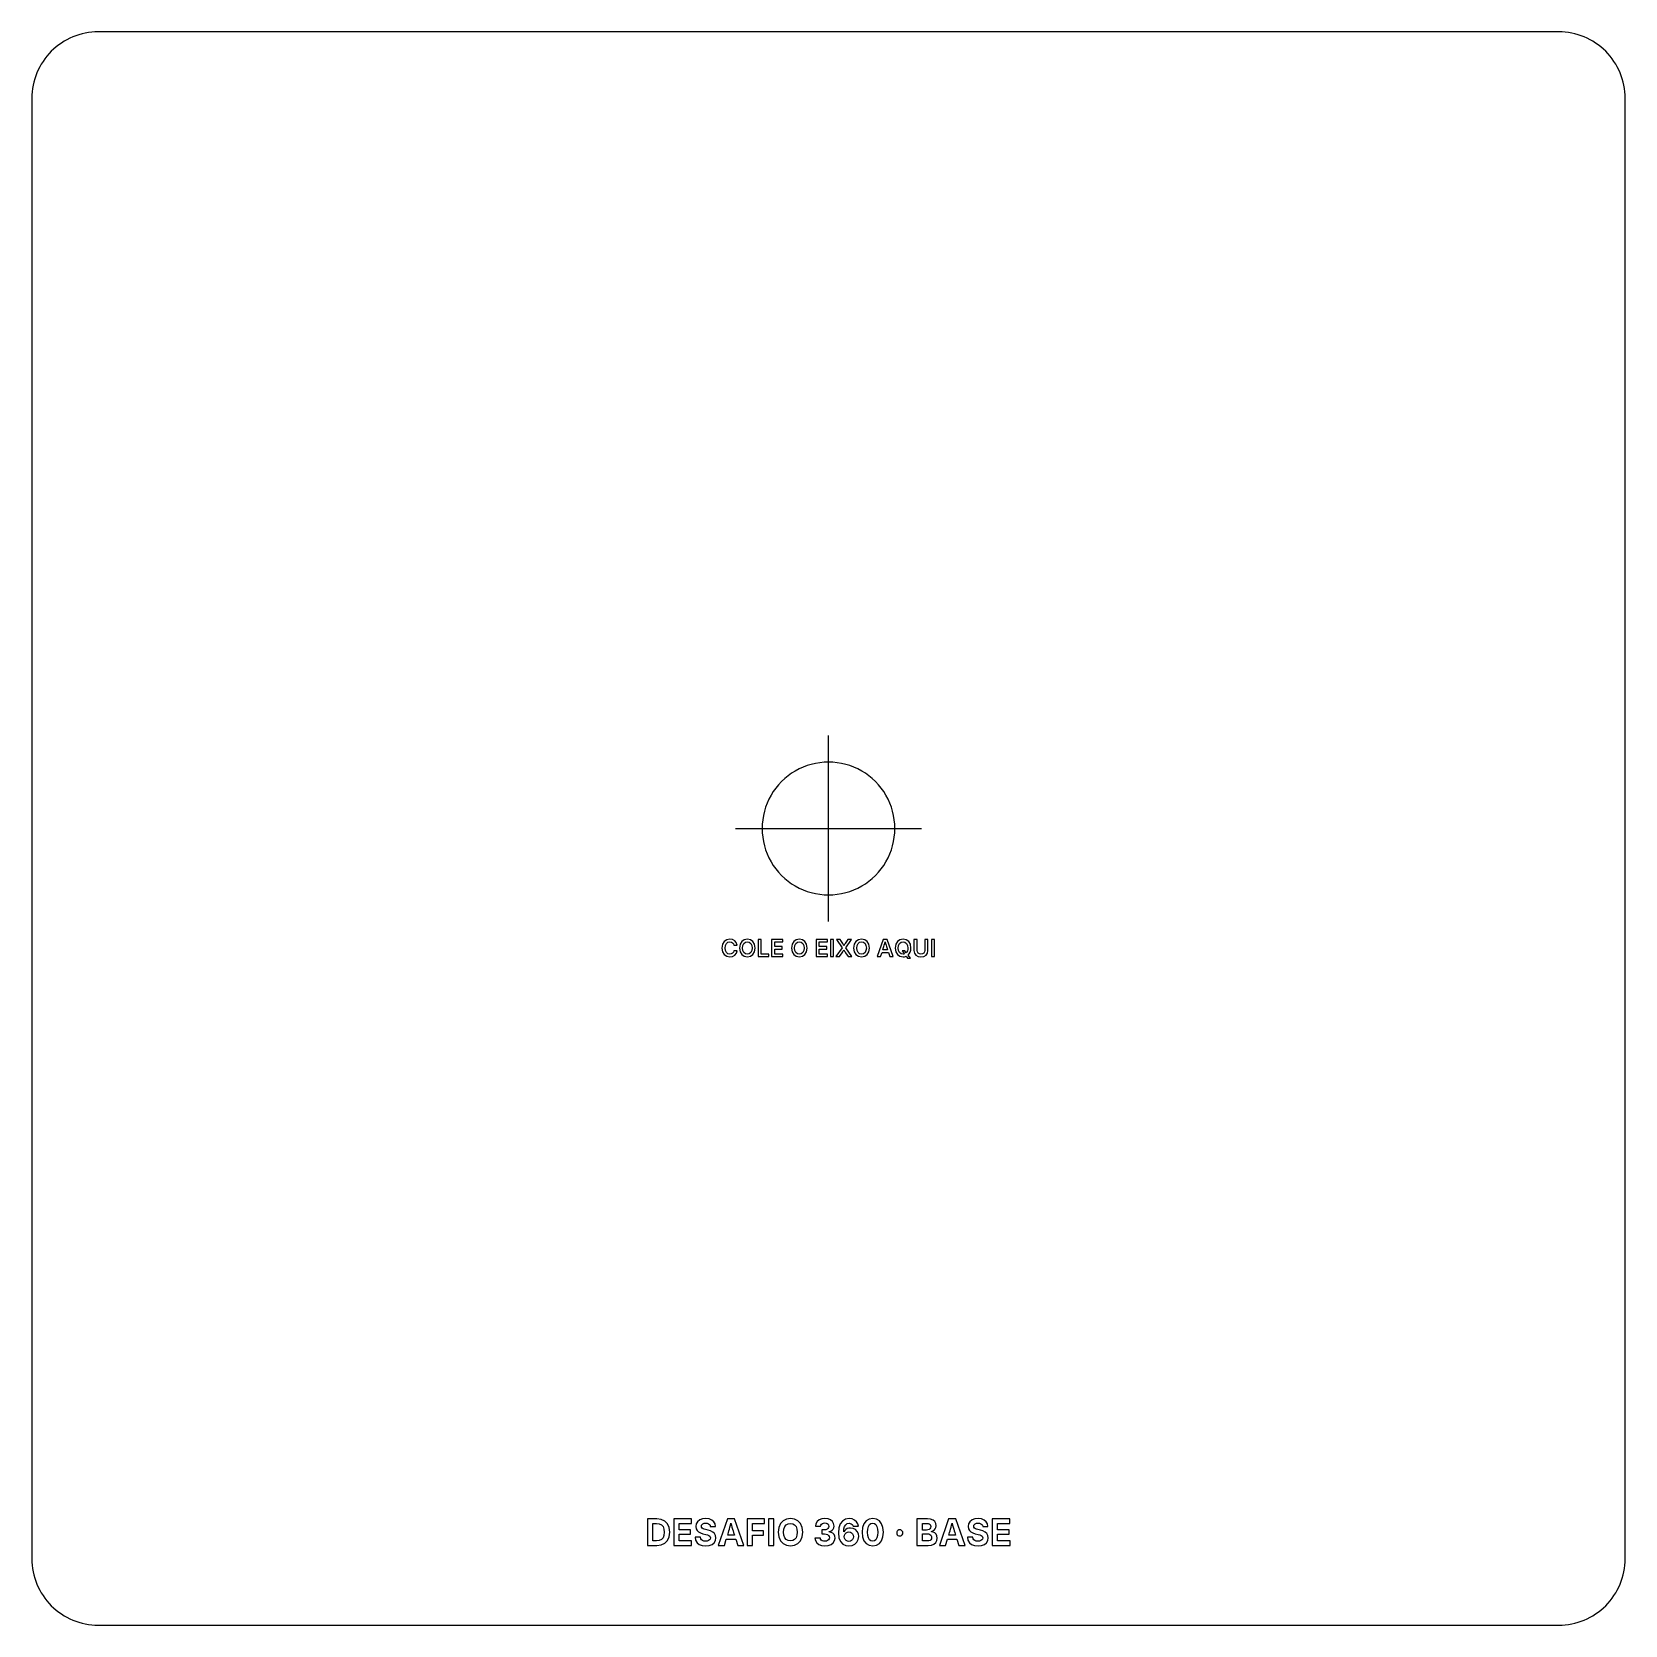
# Model space of a CAD drawing. Header units: millimetres. Extents: x 0 to 240, y 0 to 240.
import ezdxf

# ---------------------------------------------------------------- set-up
doc = ezdxf.new("R2010")
doc.units = ezdxf.units.MM
for name, color, linetype in [('CORTE', 1, 'CONTINUOUS'), ('GRAVAR', 7, 'CONTINUOUS'), ('MARCAR', 5, 'CONTINUOUS')]:
    doc.layers.add(name, color=color, linetype=linetype)

msp = doc.modelspace()

# ---------------------------------------------------------------- linework, layer by layer
at = {"layer": 'CORTE'}
msp.add_lwpolyline([(230, 0), (230.491, 0.012), (230.98, 0.048), (231.467, 0.108), (231.951, 0.192), (232.43, 0.3), (232.903, 0.431), (233.369, 0.585), (233.827, 0.761), (234.276, 0.96), (234.714, 1.181), (235.141, 1.423), (235.556, 1.685), (235.957, 1.968), (236.344, 2.27), (236.716, 2.59), (237.071, 2.929), (237.41, 3.284), (237.73, 3.656), (238.032, 4.043), (238.315, 4.444), (238.577, 4.859), (238.819, 5.286), (239.04, 5.724), (239.239, 6.173), (239.415, 6.631), (239.569, 7.097), (239.7, 7.57), (239.808, 8.049), (239.892, 8.533), (239.952, 9.02), (239.988, 9.509), (240, 10), (240, 230), (239.988, 230.491), (239.952, 230.98), (239.892, 231.467), (239.808, 231.951), (239.7, 232.43), (239.569, 232.903), (239.415, 233.369), (239.239, 233.827), (239.04, 234.276), (238.819, 234.714), (238.577, 235.141), (238.315, 235.556), (238.032, 235.957), (237.73, 236.344), (237.41, 236.716), (237.071, 237.071), (236.716, 237.41), (236.344, 237.73), (235.957, 238.032), (235.556, 238.315), (235.141, 238.577), (234.714, 238.819), (234.276, 239.04), (233.827, 239.239), (233.369, 239.415), (232.903, 239.569), (232.43, 239.7), (231.951, 239.808), (231.467, 239.892), (230.98, 239.952), (230.491, 239.988), (230, 240), (10, 240), (9.509, 239.988), (9.02, 239.952), (8.533, 239.892), (8.049, 239.808), (7.57, 239.7), (7.097, 239.569), (6.631, 239.415), (6.173, 239.239), (5.724, 239.04), (5.286, 238.819), (4.859, 238.577), (4.444, 238.315), (4.043, 238.032), (3.656, 237.73), (3.284, 237.41), (2.929, 237.071), (2.59, 236.716), (2.27, 236.344), (1.968, 235.957), (1.685, 235.556), (1.423, 235.141), (1.181, 234.714), (0.96, 234.276), (0.761, 233.827), (0.585, 233.369), (0.431, 232.903), (0.3, 232.43), (0.192, 231.951), (0.108, 231.467), (0.048, 230.98), (0.012, 230.491), (0, 230), (0, 10), (0.012, 9.509), (0.048, 9.02), (0.108, 8.533), (0.192, 8.049), (0.3, 7.57), (0.431, 7.097), (0.585, 6.631), (0.761, 6.173), (0.96, 5.724), (1.181, 5.286), (1.423, 4.859), (1.685, 4.444), (1.968, 4.043), (2.27, 3.656), (2.59, 3.284), (2.929, 2.929), (3.284, 2.59), (3.656, 2.27), (4.043, 1.968), (4.444, 1.685), (4.859, 1.423), (5.286, 1.181), (5.724, 0.96), (6.173, 0.761), (6.631, 0.585), (7.097, 0.431), (7.57, 0.3), (8.049, 0.192), (8.533, 0.108), (9.02, 0.048), (9.509, 0.012), (10, 0)], close=True, dxfattribs=at)
at = {"layer": 'GRAVAR'}
for points in [[(105.137, 100.665), (105.558, 100.736), (105.89, 100.929), (106.12, 101.215), (106.235, 101.566), (105.764, 101.566), (105.685, 101.36), (105.547, 101.209), (105.362, 101.114), (105.142, 101.082), (104.851, 101.141), (104.62, 101.316), (104.469, 101.603), (104.415, 101.998), (104.469, 102.391), (104.62, 102.679), (104.851, 102.857), (105.144, 102.918), (105.364, 102.886), (105.549, 102.791), (105.686, 102.64), (105.764, 102.434), (106.233, 102.434), (106.108, 102.815), (105.868, 103.098), (105.538, 103.274), (105.137, 103.335), (104.665, 103.244), (104.288, 102.982), (104.038, 102.562), (103.947, 101.998), (104.037, 101.437), (104.286, 101.018), (104.663, 100.756), (105.137, 100.665)], [(107.776, 100.665), (108.249, 100.755), (108.627, 101.017), (108.877, 101.436), (108.967, 101.998), (108.877, 102.562), (108.627, 102.982), (108.249, 103.244), (107.776, 103.335), (107.301, 103.244), (106.922, 102.982), (106.671, 102.562), (106.58, 101.998), (106.671, 101.437), (106.922, 101.018), (107.301, 100.756), (107.776, 100.665)], [(109.409, 100.7), (111.023, 100.7), (111.023, 101.093), (109.875, 101.093), (109.875, 103.3), (109.409, 103.3)], [(111.43, 100.7), (113.126, 100.7), (113.126, 101.093), (111.896, 101.093), (111.896, 101.819), (113.028, 101.819), (113.028, 102.206), (111.896, 102.206), (111.896, 102.907), (113.119, 102.907), (113.119, 103.3), (111.43, 103.3)], [(115.607, 100.665), (116.08, 100.755), (116.458, 101.017), (116.708, 101.436), (116.799, 101.998), (116.708, 102.562), (116.458, 102.982), (116.08, 103.244), (115.607, 103.335), (115.132, 103.244), (114.754, 102.982), (114.503, 102.562), (114.412, 101.998), (114.503, 101.437), (114.754, 101.018), (115.132, 100.756), (115.607, 100.665)], [(118.141, 100.7), (119.837, 100.7), (119.837, 101.093), (118.607, 101.093), (118.607, 101.819), (119.739, 101.819), (119.739, 102.206), (118.607, 102.206), (118.607, 102.907), (119.83, 102.907), (119.83, 103.3), (118.141, 103.3)], [(120.77, 103.3), (120.304, 103.3), (120.304, 100.7), (120.77, 100.7)], [(121.125, 100.7), (121.66, 100.7), (122.062, 101.283), (122.146, 101.409), (122.211, 101.514), (122.265, 101.609), (122.318, 101.707), (122.371, 101.608), (122.425, 101.513), (122.488, 101.408), (122.569, 101.283), (122.964, 100.7), (123.512, 100.7), (122.59, 102.045), (123.444, 103.3), (122.917, 103.3), (122.596, 102.825), (122.508, 102.688), (122.439, 102.568), (122.38, 102.457), (122.323, 102.347), (122.267, 102.457), (122.209, 102.567), (122.141, 102.687), (122.055, 102.825), (121.739, 103.3), (121.2, 103.3), (122.058, 102.03)], [(124.979, 100.665), (125.453, 100.755), (125.83, 101.017), (126.081, 101.436), (126.171, 101.998), (126.081, 102.562), (125.83, 102.982), (125.453, 103.244), (124.979, 103.335), (124.505, 103.244), (124.126, 102.982), (123.875, 102.562), (123.784, 101.998), (123.875, 101.437), (124.126, 101.018), (124.505, 100.756), (124.979, 100.665)], [(127.338, 100.7), (127.848, 100.7), (128.061, 101.344), (129.033, 101.344), (129.254, 100.7), (129.766, 100.7), (128.837, 103.3), (128.246, 103.3)], [(131.226, 100.665), (131.35, 100.671), (131.469, 100.687), (131.583, 100.714), (131.692, 100.752), (131.91, 100.475), (132.357, 100.475), (131.996, 100.939), (132.172, 101.134), (132.305, 101.377), (132.389, 101.666), (132.418, 101.998), (132.328, 102.562), (132.077, 102.982), (131.7, 103.244), (131.226, 103.335), (130.752, 103.244), (130.373, 102.982), (130.122, 102.562), (130.031, 101.998), (130.122, 101.437), (130.373, 101.018), (130.752, 100.756), (131.226, 100.665)], [(133.929, 100.662), (134.361, 100.73), (134.694, 100.923), (134.908, 101.22), (134.983, 101.602), (134.983, 103.3), (134.517, 103.3), (134.517, 101.641), (134.476, 101.415), (134.358, 101.237), (134.173, 101.121), (133.929, 101.079), (133.686, 101.121), (133.5, 101.237), (133.382, 101.415), (133.341, 101.641), (133.341, 103.3), (132.875, 103.3), (132.875, 101.602), (132.95, 101.22), (133.163, 100.923), (133.496, 100.73), (133.929, 100.662)], [(135.971, 103.3), (135.505, 103.3), (135.505, 100.7), (135.971, 100.7)], [(107.776, 101.082), (107.482, 101.142), (107.252, 101.318), (107.102, 101.606), (107.048, 101.998), (107.102, 102.393), (107.252, 102.681), (107.482, 102.858), (107.776, 102.918), (108.067, 102.858), (108.295, 102.682), (108.445, 102.394), (108.498, 101.998), (108.445, 101.605), (108.295, 101.318), (108.067, 101.142), (107.776, 101.082)], [(115.607, 101.082), (115.314, 101.142), (115.084, 101.318), (114.933, 101.606), (114.879, 101.998), (114.933, 102.393), (115.084, 102.681), (115.314, 102.858), (115.607, 102.918), (115.898, 102.858), (116.127, 102.682), (116.276, 102.394), (116.329, 101.998), (116.276, 101.605), (116.127, 101.318), (115.898, 101.142), (115.607, 101.082)], [(124.979, 101.082), (124.686, 101.142), (124.456, 101.318), (124.305, 101.606), (124.252, 101.998), (124.305, 102.393), (124.456, 102.681), (124.686, 102.858), (124.979, 102.918), (125.27, 102.858), (125.499, 102.682), (125.648, 102.394), (125.702, 101.998), (125.648, 101.605), (125.499, 101.318), (125.27, 101.142), (124.979, 101.082)], [(128.185, 101.719), (128.295, 102.051), (128.35, 102.236), (128.408, 102.445), (128.47, 102.678), (128.537, 102.937), (128.607, 102.681), (128.672, 102.449), (128.733, 102.239), (128.792, 102.051), (128.905, 101.719)], [(131.08, 101.567), (131.427, 101.11), (131.379, 101.098), (131.329, 101.09), (131.278, 101.084), (131.226, 101.082), (130.933, 101.142), (130.703, 101.318), (130.552, 101.606), (130.499, 101.998), (130.552, 102.393), (130.703, 102.681), (130.933, 102.858), (131.226, 102.918), (131.517, 102.858), (131.746, 102.682), (131.895, 102.394), (131.949, 101.998), (131.933, 101.774), (131.888, 101.579), (131.815, 101.416), (131.717, 101.285), (131.498, 101.567)], [(94.133, 12), (94.803, 12.088), (95.344, 12.345), (95.746, 12.757), (95.996, 13.314), (96.082, 14.003), (95.996, 14.689), (95.747, 15.244), (95.347, 15.656), (94.809, 15.912), (94.146, 16), (92.726, 16), (92.726, 12)], [(93.545, 12.706), (93.545, 15.294), (94.098, 15.294), (94.513, 15.245), (94.84, 15.097), (95.075, 14.843), (95.218, 14.48), (95.266, 14.003), (95.218, 13.522), (95.075, 13.158), (94.838, 12.903), (94.51, 12.755), (94.093, 12.706)], [(96.697, 12), (99.379, 12), (99.379, 12.679), (97.515, 12.679), (97.515, 13.686), (99.234, 13.686), (99.234, 14.354), (97.515, 14.354), (97.515, 15.321), (99.373, 15.321), (99.373, 16), (96.697, 16)], [(101.502, 11.941), (102.036, 11.996), (102.465, 12.153), (102.782, 12.403), (102.978, 12.734), (103.046, 13.138), (102.986, 13.503), (102.819, 13.795), (102.563, 14.023), (102.234, 14.192), (101.851, 14.309), (101.489, 14.397), (101.292, 14.452), (101.118, 14.524), (100.977, 14.619), (100.884, 14.743), (100.85, 14.902), (100.878, 15.053), (100.96, 15.181), (101.093, 15.279), (101.276, 15.342), (101.505, 15.364), (101.732, 15.342), (101.918, 15.278), (102.061, 15.175), (102.156, 15.034), (102.2, 14.859), (102.992, 14.859), (102.918, 15.253), (102.721, 15.583), (102.412, 15.836), (102.005, 15.997), (101.513, 16.054), (101.022, 15.998), (100.608, 15.837), (100.288, 15.585), (100.082, 15.251), (100.009, 14.848), (100.057, 14.527), (100.195, 14.261), (100.418, 14.047), (100.719, 13.881), (101.091, 13.761), (101.532, 13.651), (101.77, 13.583), (101.962, 13.505), (102.104, 13.41), (102.191, 13.291), (102.221, 13.144), (102.188, 12.974), (102.091, 12.833), (101.939, 12.726), (101.738, 12.657), (101.494, 12.634), (101.244, 12.658), (101.031, 12.73), (100.863, 12.852), (100.75, 13.022), (100.699, 13.24), (99.902, 13.24), (99.985, 12.778), (100.199, 12.415), (100.531, 12.153), (100.969, 11.994), (101.502, 11.941)], [(103.405, 12), (104.31, 12), (104.608, 12.929), (106.028, 12.929), (106.337, 12), (107.247, 12), (105.846, 16), (104.772, 16)], [(104.812, 13.57), (104.928, 13.93), (105, 14.181), (105.072, 14.448), (105.146, 14.734), (105.222, 15.037), (105.301, 15.358), (105.383, 15.04), (105.463, 14.739), (105.541, 14.453), (105.618, 14.184), (105.695, 13.93), (105.816, 13.57)], [(107.741, 12), (108.56, 12), (108.56, 13.536), (110.195, 13.536), (110.195, 14.204), (108.56, 14.204), (108.56, 15.321), (110.372, 15.321), (110.372, 16), (107.741, 16)], [(111.787, 16), (110.968, 16), (110.968, 12), (111.787, 12)], [(114.267, 11.946), (114.868, 12.035), (115.382, 12.293), (115.782, 12.713), (116.041, 13.284), (116.133, 13.997), (116.041, 14.713), (115.782, 15.286), (115.382, 15.706), (114.868, 15.965), (114.267, 16.054), (113.666, 15.965), (113.152, 15.706), (112.753, 15.286), (112.494, 14.713), (112.401, 13.997), (112.494, 13.285), (112.753, 12.714), (113.152, 12.294), (113.666, 12.035), (114.267, 11.946)], [(114.267, 12.674), (113.921, 12.729), (113.635, 12.893), (113.419, 13.161), (113.282, 13.531), (113.234, 13.997), (113.282, 14.465), (113.419, 14.836), (113.635, 15.106), (113.921, 15.27), (114.267, 15.326), (114.613, 15.271), (114.899, 15.107), (115.115, 14.837), (115.253, 14.466), (115.301, 13.997), (115.253, 13.531), (115.115, 13.161), (114.899, 12.893), (114.613, 12.729), (114.267, 12.674)], [(119.456, 11.946), (119.957, 12.003), (120.379, 12.163), (120.703, 12.412), (120.911, 12.736), (120.984, 13.119), (120.947, 13.4), (120.837, 13.639), (120.656, 13.833), (120.407, 13.972), (120.09, 14.051), (120.09, 14.081), (120.338, 14.159), (120.545, 14.288), (120.703, 14.463), (120.804, 14.679), (120.839, 14.932), (120.775, 15.288), (120.594, 15.597), (120.307, 15.839), (119.928, 15.997), (119.47, 16.054), (119.009, 15.999), (118.615, 15.842), (118.308, 15.596), (118.107, 15.275), (118.031, 14.891), (118.82, 14.891), (118.857, 15.064), (118.95, 15.204), (119.089, 15.31), (119.264, 15.376), (119.464, 15.399), (119.658, 15.374), (119.818, 15.305), (119.94, 15.196), (120.017, 15.053), (120.044, 14.881), (120.013, 14.702), (119.924, 14.554), (119.785, 14.441), (119.602, 14.369), (119.384, 14.344), (119.013, 14.344), (119.013, 13.734), (119.384, 13.734), (119.64, 13.708), (119.847, 13.632), (120.001, 13.513), (120.097, 13.358), (120.13, 13.173), (120.098, 12.991), (120.008, 12.84), (119.866, 12.725), (119.68, 12.651), (119.459, 12.626), (119.244, 12.648), (119.059, 12.714), (118.914, 12.817), (118.817, 12.955), (118.777, 13.122), (117.953, 13.122), (118.03, 12.733), (118.236, 12.408), (118.555, 12.16), (118.967, 12.002), (119.456, 11.946)], [(123.072, 11.946), (123.566, 12.013), (123.977, 12.203), (124.289, 12.498), (124.487, 12.882), (124.557, 13.337), (124.497, 13.76), (124.327, 14.116), (124.064, 14.39), (123.724, 14.566), (123.325, 14.628), (123.07, 14.604), (122.834, 14.532), (122.626, 14.417), (122.452, 14.262), (122.321, 14.07), (122.294, 14.07), (122.327, 14.506), (122.426, 14.861), (122.589, 15.125), (122.815, 15.291), (123.102, 15.348), (123.28, 15.327), (123.433, 15.268), (123.557, 15.174), (123.65, 15.047), (123.709, 14.891), (124.514, 14.891), (124.412, 15.265), (124.209, 15.585), (123.916, 15.834), (123.543, 15.996), (123.102, 16.054), (122.557, 15.959), (122.11, 15.685), (121.774, 15.243), (121.562, 14.646), (121.489, 13.906), (121.575, 13.139), (121.812, 12.583), (122.164, 12.214), (122.595, 12.009), (123.072, 11.946)], [(126.659, 11.946), (127.215, 12.035), (127.662, 12.295), (127.99, 12.715), (128.192, 13.286), (128.262, 13.997), (128.192, 14.708), (127.988, 15.28), (127.659, 15.703), (127.213, 15.964), (126.659, 16.054), (126.106, 15.964), (125.661, 15.703), (125.332, 15.28), (125.129, 14.708), (125.059, 13.997), (125.129, 13.286), (125.332, 12.715), (125.66, 12.295), (126.105, 12.035), (126.659, 11.946)], [(126.659, 12.626), (126.39, 12.684), (126.176, 12.856), (126.021, 13.135), (125.926, 13.518), (125.894, 13.997), (125.926, 14.478), (126.022, 14.862), (126.178, 15.144), (126.391, 15.318), (126.659, 15.377), (126.929, 15.318), (127.143, 15.145), (127.299, 14.863), (127.394, 14.479), (127.427, 13.997), (127.394, 13.518), (127.299, 13.135), (127.143, 12.856), (126.929, 12.684), (126.659, 12.626)], [(133.317, 12), (135.005, 12), (135.495, 12.054), (135.879, 12.206), (136.156, 12.441), (136.324, 12.745), (136.38, 13.103), (136.332, 13.43), (136.202, 13.695), (136.008, 13.893), (135.769, 14.02), (135.505, 14.072), (135.505, 14.113), (135.737, 14.192), (135.935, 14.318), (136.089, 14.49), (136.189, 14.709), (136.224, 14.972), (136.171, 15.309), (136.012, 15.592), (135.748, 15.81), (135.378, 15.951), (134.903, 16), (133.317, 16)], [(134.136, 14.319), (134.136, 15.332), (134.799, 15.332), (135.008, 15.309), (135.174, 15.243), (135.295, 15.14), (135.37, 15.004), (135.395, 14.84), (135.365, 14.662), (135.28, 14.518), (135.15, 14.41), (134.981, 14.343), (134.783, 14.319)], [(136.723, 12), (137.628, 12), (137.926, 12.929), (139.346, 12.929), (139.655, 12), (140.565, 12), (139.164, 16), (138.09, 16)], [(138.13, 13.57), (138.246, 13.93), (138.318, 14.181), (138.391, 14.448), (138.464, 14.734), (138.54, 15.037), (138.619, 15.358), (138.701, 15.04), (138.781, 14.739), (138.859, 14.453), (138.936, 14.184), (139.013, 13.93), (139.134, 13.57)], [(142.525, 11.941), (143.059, 11.996), (143.488, 12.153), (143.805, 12.403), (144.001, 12.734), (144.068, 13.138), (144.009, 13.503), (143.842, 13.795), (143.585, 14.023), (143.257, 14.192), (142.874, 14.309), (142.511, 14.397), (142.315, 14.452), (142.14, 14.524), (142, 14.619), (141.906, 14.743), (141.872, 14.902), (141.9, 15.053), (141.982, 15.181), (142.116, 15.279), (142.299, 15.342), (142.528, 15.364), (142.755, 15.342), (142.941, 15.278), (143.084, 15.175), (143.179, 15.034), (143.223, 14.859), (144.015, 14.859), (143.941, 15.253), (143.743, 15.583), (143.435, 15.836), (143.028, 15.997), (142.536, 16.054), (142.045, 15.998), (141.631, 15.837), (141.311, 15.585), (141.105, 15.251), (141.032, 14.848), (141.08, 14.527), (141.218, 14.261), (141.441, 14.047), (141.742, 13.881), (142.114, 13.761), (142.554, 13.651), (142.793, 13.583), (142.985, 13.505), (143.127, 13.41), (143.214, 13.291), (143.244, 13.144), (143.211, 12.974), (143.114, 12.833), (142.962, 12.726), (142.76, 12.657), (142.517, 12.634), (142.267, 12.658), (142.053, 12.73), (141.886, 12.852), (141.773, 13.022), (141.722, 13.24), (140.925, 13.24), (141.008, 12.778), (141.222, 12.415), (141.553, 12.153), (141.992, 11.994), (142.525, 11.941)], [(144.659, 12), (147.341, 12), (147.341, 12.679), (145.478, 12.679), (145.478, 13.686), (147.196, 13.686), (147.196, 14.354), (145.478, 14.354), (145.478, 15.321), (147.336, 15.321), (147.336, 16), (144.659, 16)], [(123.067, 12.596), (122.843, 12.633), (122.653, 12.735), (122.506, 12.89), (122.411, 13.087), (122.377, 13.313), (122.412, 13.538), (122.509, 13.734), (122.658, 13.89), (122.85, 13.993), (123.072, 14.03), (123.297, 13.994), (123.486, 13.894), (123.632, 13.741), (123.726, 13.544), (123.76, 13.315), (123.726, 13.084), (123.63, 12.886), (123.481, 12.732), (123.291, 12.632), (123.067, 12.596)], [(130.734, 13.436), (130.884, 13.459), (131.011, 13.523), (131.111, 13.621), (131.176, 13.748), (131.199, 13.895), (131.176, 14.044), (131.111, 14.171), (131.011, 14.27), (130.884, 14.334), (130.734, 14.357), (130.585, 14.334), (130.457, 14.27), (130.358, 14.171), (130.293, 14.044), (130.27, 13.895), (130.293, 13.748), (130.358, 13.621), (130.457, 13.523), (130.585, 13.459), (130.734, 13.436)], [(134.136, 12.674), (134.136, 13.758), (134.866, 13.758), (135.093, 13.731), (135.279, 13.652), (135.419, 13.529), (135.507, 13.37), (135.537, 13.181), (135.511, 13.012), (135.432, 12.872), (135.296, 12.765), (135.101, 12.697), (134.844, 12.674)]]:
    msp.add_lwpolyline(points, close=True, dxfattribs=at)
at = {"layer": 'MARCAR'}
for points in [[(120, 106), (120, 134)], [(106, 120), (134, 120)]]:
    msp.add_lwpolyline(points, dxfattribs=at)
msp.add_lwpolyline([(130, 120), (129.979, 120.654), (129.914, 121.305), (129.808, 121.951), (129.659, 122.588), (129.469, 123.214), (129.239, 123.827), (128.969, 124.423), (128.66, 125), (128.315, 125.556), (127.934, 126.088), (127.518, 126.593), (127.071, 127.071), (126.593, 127.518), (126.088, 127.934), (125.556, 128.315), (125, 128.66), (124.423, 128.969), (123.827, 129.239), (123.214, 129.469), (122.588, 129.659), (121.951, 129.808), (121.305, 129.914), (120.654, 129.979), (120, 130), (119.346, 129.979), (118.695, 129.914), (118.049, 129.808), (117.412, 129.659), (116.786, 129.469), (116.173, 129.239), (115.577, 128.969), (115, 128.66), (114.444, 128.315), (113.912, 127.934), (113.407, 127.518), (112.929, 127.071), (112.482, 126.593), (112.066, 126.088), (111.685, 125.556), (111.34, 125), (111.031, 124.423), (110.761, 123.827), (110.531, 123.214), (110.341, 122.588), (110.192, 121.951), (110.086, 121.305), (110.021, 120.654), (110, 120), (110.021, 119.346), (110.086, 118.695), (110.192, 118.049), (110.341, 117.412), (110.531, 116.786), (110.761, 116.173), (111.031, 115.577), (111.34, 115), (111.685, 114.444), (112.066, 113.912), (112.482, 113.407), (112.929, 112.929), (113.407, 112.482), (113.912, 112.066), (114.444, 111.685), (115, 111.34), (115.577, 111.031), (116.173, 110.761), (116.786, 110.531), (117.412, 110.341), (118.049, 110.192), (118.695, 110.086), (119.346, 110.021), (120, 110), (120.654, 110.021), (121.305, 110.086), (121.951, 110.192), (122.588, 110.341), (123.214, 110.531), (123.827, 110.761), (124.423, 111.031), (125, 111.34), (125.556, 111.685), (126.088, 112.066), (126.593, 112.482), (127.071, 112.929), (127.518, 113.407), (127.934, 113.912), (128.315, 114.444), (128.66, 115), (128.969, 115.577), (129.239, 116.173), (129.469, 116.786), (129.659, 117.412), (129.808, 118.049), (129.914, 118.695), (129.979, 119.346)], close=True, dxfattribs=at)

doc.saveas('drawing.dxf')
